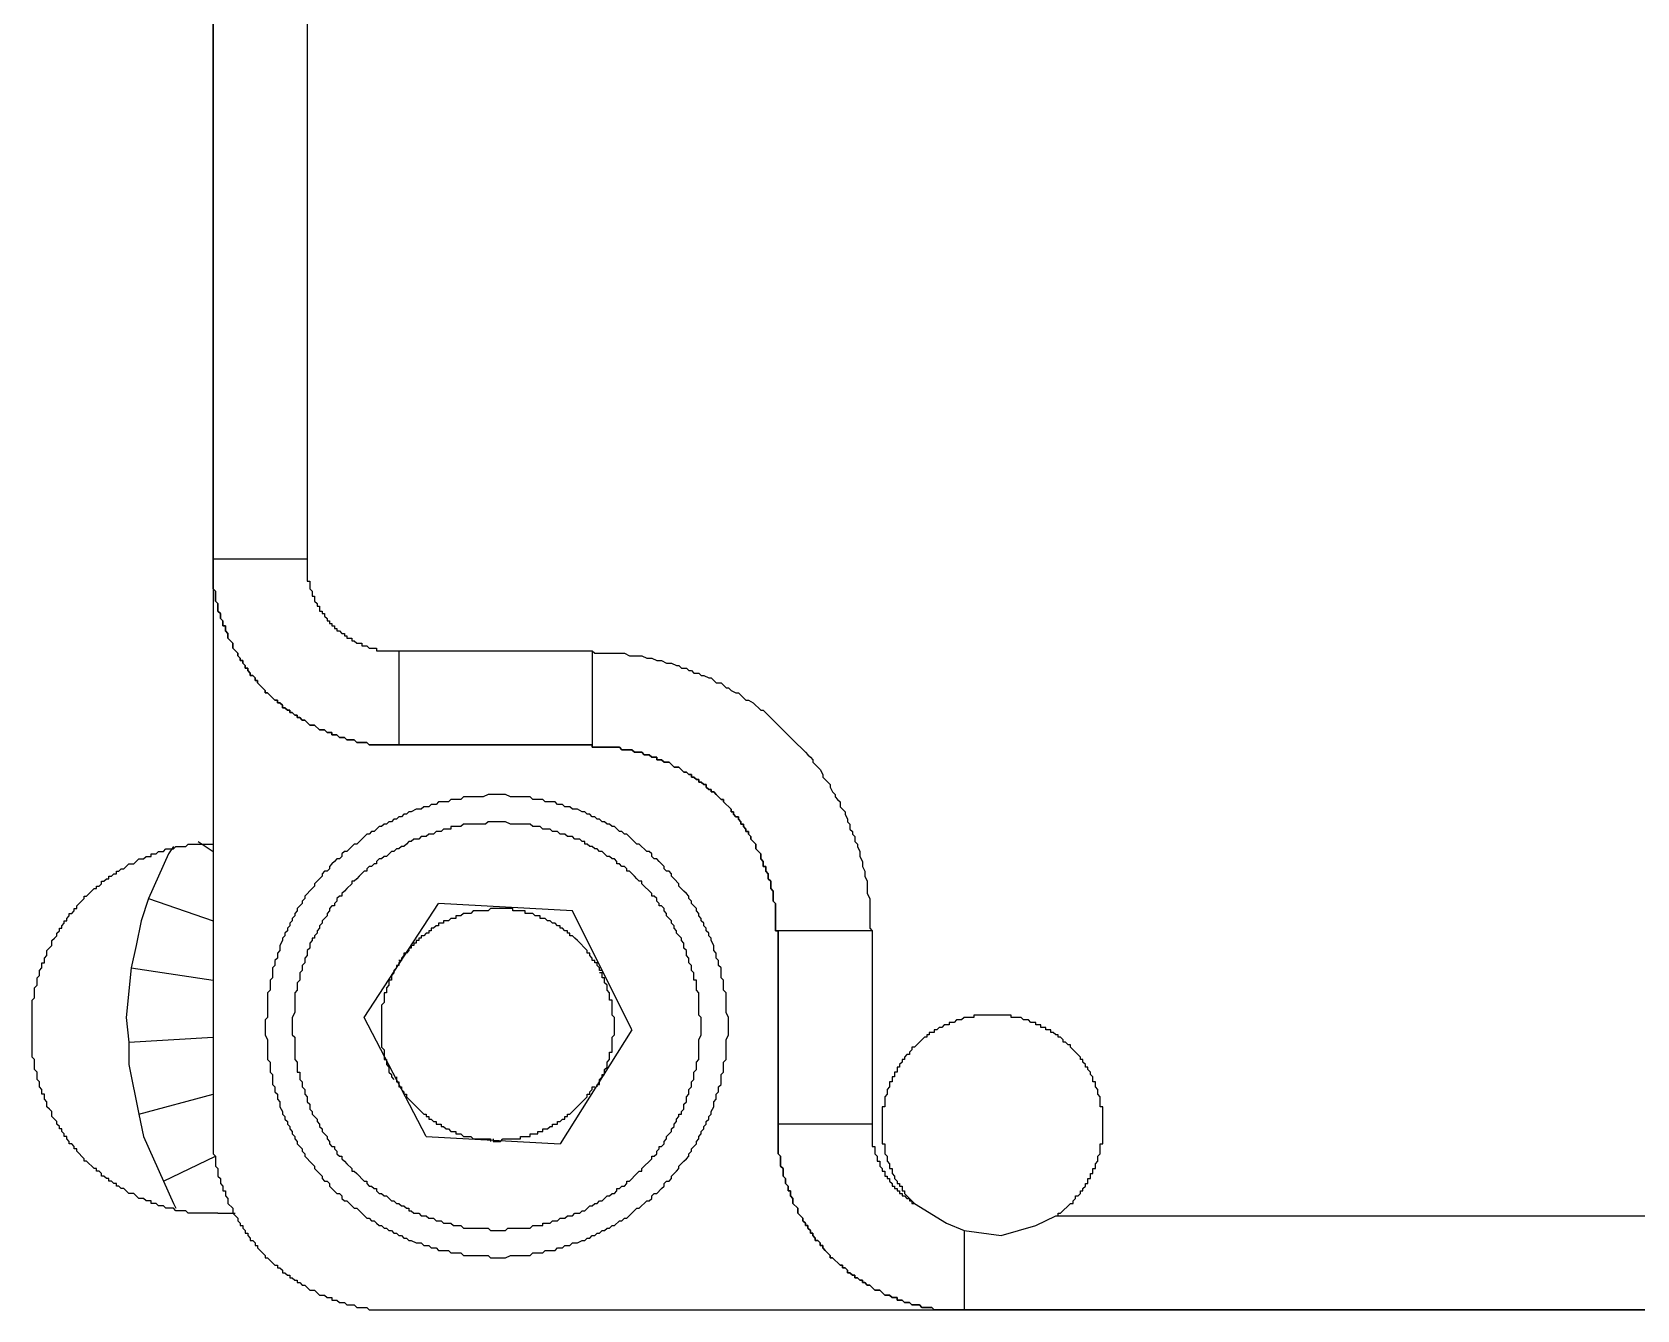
# Model space of a CAD drawing. Header units: inches. Extents: x 0 to 11, y 0.3 to 17.
# Drawn here: x 1.175 to 1.715, y 6.011 to 6.441 of the extents above; entities that cross this region are included whole.
import ezdxf

# ---------------------------------------------------------------- set-up
doc = ezdxf.new("R2010")
doc.units = ezdxf.units.IN
doc.header["$MEASUREMENT"] = 0
doc.layers.add('Layer 1', color=7, linetype='Continuous')

msp = doc.modelspace()

# ---------------------------------------------------------------- linework, layer by layer
at = {"layer": 'Layer 1', "color": 7, "lineweight": 25, "true_color": 0xffffff}
for points in [[(1.23583, 6.51917), (1.2675, 6.51917), (1.2675, 6.26333), (1.23583, 6.26333), (1.23583, 6.51917)], [(1.23583, 6.45833), (1.23583, 6.26333)], [(1.2675, 6.26333), (1.2675, 6.25583), (1.26833, 6.25583), (1.26833, 6.25334), (1.26917, 6.2525), (1.26917, 6.25083), (1.27, 6.25083), (1.27, 6.24917), (1.27083, 6.24833), (1.27083, 6.2475), (1.27167, 6.2475), (1.27167, 6.24584), (1.2725, 6.24584), (1.2725, 6.245), (1.27334, 6.245), (1.27334, 6.24417), (1.27417, 6.24333), (1.27417, 6.2425), (1.275, 6.2425), (1.275, 6.24167), (1.27583, 6.24167), (1.27583, 6.24083), (1.27667, 6.24083), (1.27667, 6.24), (1.2775, 6.24), (1.2775, 6.23916), (1.27833, 6.23916), (1.27917, 6.23834), (1.28, 6.23834), (1.28, 6.23749), (1.28084, 6.23749), (1.28084, 6.23667), (1.2825, 6.23667), (1.2825, 6.23584), (1.28333, 6.23584), (1.28417, 6.235), (1.28583, 6.235), (1.28583, 6.23417), (1.2875, 6.23417), (1.28833, 6.23333), (1.29083, 6.23333), (1.29083, 6.2325), (1.29833, 6.2325), (1.29833, 6.20083), (1.28833, 6.20083), (1.2875, 6.20166), (1.28417, 6.20166), (1.28333, 6.2025), (1.28084, 6.2025), (1.28, 6.20333), (1.27833, 6.20333), (1.2775, 6.20417), (1.27583, 6.20417), (1.27583, 6.205), (1.27417, 6.205), (1.27334, 6.20584), (1.27167, 6.20584), (1.27, 6.20751), (1.26833, 6.20751), (1.26667, 6.20916), (1.26584, 6.20916), (1.265, 6.21), (1.26417, 6.21), (1.26417, 6.21083), (1.26333, 6.21083), (1.2625, 6.21167), (1.26166, 6.21167), (1.26166, 6.2125), (1.26083, 6.2125), (1.26, 6.21334), (1.25917, 6.21334), (1.25917, 6.21417), (1.25833, 6.21501), (1.2575, 6.21501), (1.2575, 6.21583), (1.25667, 6.21583), (1.25416, 6.21833), (1.25334, 6.21833), (1.25334, 6.21917), (1.25083, 6.22167), (1.25083, 6.22249), (1.25, 6.22249), (1.25, 6.22333), (1.24917, 6.22416), (1.24833, 6.22416), (1.24833, 6.225), (1.2475, 6.22583), (1.2475, 6.22667), (1.24666, 6.22667), (1.24666, 6.2275), (1.24584, 6.22834), (1.24584, 6.22917), (1.245, 6.22917), (1.245, 6.22999), (1.24417, 6.23083), (1.24417, 6.23166), (1.2425, 6.23333), (1.2425, 6.235), (1.24083, 6.23667), (1.24083, 6.23834), (1.24, 6.23916), (1.24, 6.24083), (1.23917, 6.24083), (1.23917, 6.2425), (1.23834, 6.24333), (1.23834, 6.245), (1.2375, 6.24584), (1.2375, 6.24833), (1.23667, 6.24917), (1.23667, 6.2525), (1.23583, 6.25334), (1.23583, 6.26333)], [(1.23583, 6.26333), (1.23583, 6.25334), (1.23667, 6.2525), (1.23667, 6.24917), (1.2375, 6.24833), (1.2375, 6.24584), (1.23834, 6.245), (1.23834, 6.24333), (1.23917, 6.2425), (1.23917, 6.24083), (1.24, 6.24083), (1.24, 6.23916), (1.24083, 6.23834), (1.24083, 6.23667), (1.2425, 6.235), (1.2425, 6.23333), (1.24417, 6.23166), (1.24417, 6.23083), (1.245, 6.22999), (1.245, 6.22917), (1.24584, 6.22917), (1.24584, 6.22834), (1.24666, 6.2275), (1.24666, 6.22667), (1.2475, 6.22667), (1.2475, 6.22583), (1.24833, 6.225), (1.24833, 6.22416), (1.24917, 6.22416), (1.25, 6.22333), (1.25, 6.22249), (1.25083, 6.22249), (1.25083, 6.22167), (1.25334, 6.21917), (1.25334, 6.21833), (1.25416, 6.21833), (1.25667, 6.21583), (1.2575, 6.21583), (1.2575, 6.21501), (1.25833, 6.21501), (1.25917, 6.21417), (1.25917, 6.21334), (1.26, 6.21334), (1.26083, 6.2125), (1.26166, 6.2125), (1.26166, 6.21167), (1.2625, 6.21167), (1.26333, 6.21083), (1.26417, 6.21083), (1.26417, 6.21), (1.265, 6.21), (1.26584, 6.20916), (1.26667, 6.20916), (1.26833, 6.20751), (1.27, 6.20751), (1.27167, 6.20584), (1.27334, 6.20584), (1.27417, 6.205), (1.27583, 6.205), (1.27583, 6.20417), (1.2775, 6.20417), (1.27833, 6.20333), (1.28, 6.20333), (1.28084, 6.2025), (1.28333, 6.2025), (1.28417, 6.20166), (1.2875, 6.20166), (1.28833, 6.20083), (1.29833, 6.20083)], [(1.23583, 6.25583), (1.23583, 6.07334)], [(1.29833, 6.2325), (1.36334, 6.2325), (1.36334, 6.20083), (1.29833, 6.20083)], [(1.36334, 6.2325), (1.36417, 6.23166), (1.37417, 6.23166), (1.37583, 6.23083), (1.38, 6.23083), (1.38167, 6.22999), (1.38333, 6.22999), (1.385, 6.22917), (1.38666, 6.22917), (1.38833, 6.22834), (1.39, 6.22834), (1.39167, 6.2275), (1.3925, 6.2275), (1.39333, 6.22667), (1.395, 6.22667), (1.39583, 6.22583), (1.39667, 6.22583), (1.3975, 6.225), (1.39917, 6.225), (1.4, 6.22416), (1.40083, 6.22416), (1.4025, 6.22333), (1.40333, 6.22333), (1.405, 6.22167), (1.40666, 6.22167), (1.40833, 6.22), (1.40917, 6.22), (1.41, 6.21917), (1.41167, 6.21833), (1.4125, 6.21833), (1.415, 6.21583), (1.41583, 6.21583), (1.4175, 6.21501), (1.42, 6.2125), (1.42083, 6.2125), (1.42584, 6.20751), (1.42667, 6.20667), (1.43, 6.20333), (1.43083, 6.2025), (1.435, 6.19834), (1.43583, 6.1975), (1.43667, 6.19667), (1.4375, 6.19583), (1.4375, 6.195), (1.44, 6.1925), (1.44084, 6.19084), (1.44084, 6.19), (1.44333, 6.1875), (1.44333, 6.18667), (1.44417, 6.185), (1.445, 6.18416), (1.445, 6.18334), (1.44583, 6.1825), (1.44667, 6.18167), (1.44667, 6.18), (1.4475, 6.17917), (1.44833, 6.17833), (1.44833, 6.1775), (1.44916, 6.17584), (1.44916, 6.17499), (1.45, 6.17417), (1.45, 6.1725), (1.45083, 6.17167), (1.45083, 6.17083), (1.45167, 6.17), (1.45167, 6.16833), (1.4525, 6.16749), (1.4525, 6.16667), (1.45334, 6.165), (1.45334, 6.16333), (1.45417, 6.16166), (1.45417, 6.15999), (1.455, 6.15834), (1.455, 6.15667), (1.45583, 6.155), (1.45583, 6.15084), (1.45667, 6.14917), (1.45667, 6.13916), (1.4575, 6.13833), (1.425, 6.13833), (1.425, 6.1475), (1.42417, 6.14833), (1.42417, 6.15167), (1.42333, 6.15251), (1.42333, 6.155), (1.4225, 6.15583), (1.4225, 6.1575), (1.42166, 6.15834), (1.42166, 6.15999), (1.42083, 6.15999), (1.42083, 6.16166), (1.42, 6.1625), (1.42, 6.16417), (1.41833, 6.16584), (1.41833, 6.16749), (1.41667, 6.16916), (1.41667, 6.17), (1.41583, 6.17083), (1.41583, 6.17167), (1.415, 6.17167), (1.415, 6.1725), (1.41416, 6.17334), (1.41416, 6.17417), (1.41333, 6.17417), (1.41333, 6.17499), (1.4125, 6.17584), (1.4125, 6.17666), (1.41167, 6.17666), (1.41083, 6.1775), (1.41083, 6.17833), (1.41, 6.17833), (1.41, 6.17917), (1.4075, 6.18167), (1.4075, 6.1825), (1.40666, 6.1825), (1.40584, 6.18334), (1.405, 6.18416), (1.40417, 6.185), (1.40333, 6.185), (1.40333, 6.18583), (1.4025, 6.18583), (1.40167, 6.18667), (1.40167, 6.1875), (1.40083, 6.1875), (1.4, 6.18833), (1.39917, 6.18833), (1.39917, 6.18917), (1.39834, 6.18917), (1.3975, 6.19), (1.39667, 6.19), (1.39667, 6.19084), (1.39583, 6.19084), (1.395, 6.19166), (1.39417, 6.19166), (1.3925, 6.19333), (1.39084, 6.19333), (1.38917, 6.195), (1.3875, 6.195), (1.38666, 6.19583), (1.385, 6.19583), (1.385, 6.19667), (1.38333, 6.19667), (1.3825, 6.1975), (1.38083, 6.1975), (1.38, 6.19834), (1.3775, 6.19834), (1.37667, 6.19916), (1.37333, 6.19916), (1.3725, 6.20001), (1.36334, 6.20001), (1.36334, 6.20083)], [(1.29833, 6.20083), (1.36334, 6.20083)], [(1.36334, 6.20083), (1.36334, 6.20001), (1.3725, 6.20001), (1.37333, 6.19916), (1.37667, 6.19916), (1.3775, 6.19834), (1.38, 6.19834), (1.38083, 6.1975), (1.3825, 6.1975), (1.38333, 6.19667), (1.385, 6.19667), (1.385, 6.19583), (1.38666, 6.19583), (1.3875, 6.195), (1.38917, 6.195), (1.39084, 6.19333), (1.3925, 6.19333), (1.39417, 6.19166), (1.395, 6.19166), (1.39583, 6.19084), (1.39667, 6.19084), (1.39667, 6.19), (1.3975, 6.19), (1.39834, 6.18917), (1.39917, 6.18917), (1.39917, 6.18833), (1.4, 6.18833), (1.40083, 6.1875), (1.40167, 6.1875), (1.40167, 6.18667), (1.4025, 6.18583), (1.40333, 6.18583), (1.40333, 6.185), (1.40417, 6.185), (1.405, 6.18416), (1.40584, 6.18334), (1.40666, 6.1825), (1.4075, 6.1825), (1.4075, 6.18167), (1.41, 6.17917), (1.41, 6.17833), (1.41083, 6.17833), (1.41083, 6.1775), (1.41167, 6.17666), (1.4125, 6.17666), (1.4125, 6.17584), (1.41333, 6.17499), (1.41333, 6.17417), (1.41416, 6.17417), (1.41416, 6.17334), (1.415, 6.1725), (1.415, 6.17167), (1.41583, 6.17167), (1.41583, 6.17083), (1.41667, 6.17), (1.41667, 6.16916), (1.41833, 6.16749), (1.41833, 6.16584), (1.42, 6.16417), (1.42, 6.1625), (1.42083, 6.16166), (1.42083, 6.15999), (1.42166, 6.15999), (1.42166, 6.15834), (1.4225, 6.1575), (1.4225, 6.15583), (1.42333, 6.155), (1.42333, 6.15251), (1.42417, 6.15167), (1.42417, 6.14833), (1.425, 6.1475), (1.425, 6.13833), (1.42584, 6.13833)], [(1.32834, 6.02916), (1.32917, 6.02833), (1.33417, 6.02833), (1.33584, 6.02916), (1.3425, 6.02916), (1.34334, 6.03), (1.34667, 6.03), (1.3475, 6.03083), (1.35083, 6.03083), (1.35166, 6.03167), (1.35333, 6.03167), (1.35417, 6.0325), (1.35583, 6.0325), (1.35667, 6.03334), (1.35833, 6.03334), (1.36, 6.03417), (1.36083, 6.03417), (1.36167, 6.03499), (1.3625, 6.03499), (1.36334, 6.03583), (1.36417, 6.03583), (1.365, 6.03666), (1.36583, 6.03666), (1.36667, 6.0375), (1.3675, 6.0375), (1.36833, 6.03833), (1.36917, 6.03833), (1.37, 6.03917), (1.37084, 6.03917), (1.3725, 6.04084), (1.37333, 6.04084), (1.37417, 6.04167), (1.375, 6.04167), (1.37834, 6.045), (1.37916, 6.045), (1.38167, 6.0475), (1.3825, 6.0475), (1.38333, 6.04834), (1.38333, 6.04917), (1.38417, 6.04999), (1.385, 6.04999), (1.38666, 6.05166), (1.3875, 6.0525), (1.3875, 6.05333), (1.38833, 6.05417), (1.38917, 6.05417), (1.39, 6.055), (1.39, 6.05583), (1.39084, 6.05667), (1.39167, 6.0575), (1.3925, 6.05834), (1.3925, 6.05916), (1.39417, 6.06083), (1.395, 6.06167), (1.39583, 6.0625), (1.39583, 6.06333), (1.39667, 6.06417), (1.39667, 6.065), (1.39834, 6.06666), (1.39834, 6.0675), (1.39917, 6.06833), (1.39917, 6.06917), (1.4, 6.07), (1.4, 6.07083), (1.40083, 6.07167), (1.40083, 6.0725), (1.40167, 6.07334), (1.40167, 6.07416), (1.4025, 6.07501), (1.4025, 6.07583), (1.40333, 6.07666), (1.40333, 6.0775), (1.40417, 6.07917), (1.40417, 6.08084), (1.405, 6.08167), (1.405, 6.08333), (1.40584, 6.08416), (1.40584, 6.08583), (1.40666, 6.08667), (1.40666, 6.09001), (1.4075, 6.09083), (1.4075, 6.09417), (1.40833, 6.095), (1.40833, 6.10167), (1.40917, 6.10334), (1.40917, 6.10917), (1.40833, 6.11084), (1.40833, 6.1175), (1.4075, 6.11833), (1.4075, 6.12166), (1.40666, 6.1225), (1.40666, 6.12583), (1.40584, 6.12667), (1.40584, 6.12834), (1.405, 6.12916), (1.405, 6.13083), (1.40417, 6.13167), (1.40417, 6.13333), (1.40333, 6.135), (1.40333, 6.13584), (1.4025, 6.13666), (1.4025, 6.13751), (1.40167, 6.13833), (1.40167, 6.13916), (1.40083, 6.14), (1.40083, 6.14083), (1.4, 6.14167), (1.4, 6.1425), (1.39917, 6.14334), (1.39917, 6.14417), (1.39834, 6.14501), (1.39834, 6.14583), (1.39667, 6.1475), (1.39667, 6.14833), (1.39583, 6.14917), (1.39583, 6.15), (1.395, 6.15084), (1.39417, 6.15167), (1.3925, 6.15333), (1.3925, 6.15416), (1.39084, 6.15583), (1.39, 6.15667), (1.39, 6.1575), (1.38917, 6.15834), (1.38833, 6.15834), (1.3875, 6.15917), (1.3875, 6.15999), (1.38666, 6.16083), (1.38583, 6.16166), (1.385, 6.1625), (1.38417, 6.1625), (1.38333, 6.16333), (1.38333, 6.16417), (1.3825, 6.165), (1.38167, 6.165), (1.37916, 6.16749), (1.37834, 6.16749), (1.375, 6.17083), (1.37417, 6.17083), (1.37333, 6.17167), (1.3725, 6.17167), (1.37084, 6.17334), (1.37, 6.17334), (1.36917, 6.17417), (1.36833, 6.17417), (1.3675, 6.17499), (1.36667, 6.17499), (1.36583, 6.17584), (1.365, 6.17584), (1.36417, 6.17666), (1.36334, 6.17666), (1.3625, 6.1775), (1.36167, 6.1775), (1.36083, 6.17833), (1.36, 6.17833), (1.35833, 6.17917), (1.35667, 6.17917), (1.35583, 6.18), (1.35417, 6.18), (1.35333, 6.18083), (1.35166, 6.18083), (1.35083, 6.18167), (1.3475, 6.18167), (1.34667, 6.1825), (1.34334, 6.1825), (1.3425, 6.18334), (1.33584, 6.18334), (1.33417, 6.18416), (1.32834, 6.18416), (1.32667, 6.18334), (1.32, 6.18334), (1.31917, 6.1825), (1.31584, 6.1825), (1.315, 6.18167), (1.31167, 6.18167), (1.31083, 6.18083), (1.30916, 6.18083), (1.30834, 6.18), (1.30667, 6.18), (1.30583, 6.17917), (1.30417, 6.17917), (1.3025, 6.17833), (1.30167, 6.17833), (1.30084, 6.1775), (1.3, 6.1775), (1.29917, 6.17666), (1.29833, 6.17666), (1.2975, 6.17584), (1.29666, 6.17584), (1.29583, 6.17499), (1.295, 6.17499), (1.29417, 6.17417), (1.29333, 6.17417), (1.2925, 6.17334), (1.29167, 6.17334), (1.29083, 6.1725), (1.29, 6.17167), (1.28916, 6.17167), (1.28833, 6.17083), (1.2875, 6.17083), (1.28417, 6.16749), (1.28333, 6.16749), (1.28084, 6.165), (1.28, 6.165), (1.27917, 6.16417), (1.27917, 6.16333), (1.27833, 6.1625), (1.2775, 6.1625), (1.27667, 6.16166), (1.27583, 6.16083), (1.275, 6.15999), (1.275, 6.15917), (1.27417, 6.15834), (1.27334, 6.15834), (1.2725, 6.1575), (1.2725, 6.15667), (1.27167, 6.15583), (1.27, 6.15416), (1.27, 6.15333), (1.26917, 6.15251), (1.26667, 6.15), (1.26667, 6.14917), (1.26584, 6.14833), (1.26584, 6.1475), (1.26417, 6.14583), (1.26417, 6.14501), (1.26333, 6.14417), (1.26333, 6.14334), (1.2625, 6.1425), (1.2625, 6.14167), (1.26166, 6.14083), (1.26166, 6.14), (1.26083, 6.13916), (1.26083, 6.13833), (1.26, 6.13751), (1.26, 6.13666), (1.25917, 6.13584), (1.25917, 6.135), (1.25833, 6.13333), (1.25833, 6.13167), (1.2575, 6.13083), (1.2575, 6.12916), (1.25667, 6.12834), (1.25667, 6.12667), (1.25583, 6.12583), (1.25583, 6.1225), (1.255, 6.12166), (1.255, 6.11833), (1.25416, 6.1175), (1.25416, 6.10917), (1.25334, 6.10833), (1.25334, 6.10334), (1.25416, 6.10167), (1.25416, 6.095), (1.255, 6.09417), (1.255, 6.09083), (1.25583, 6.09001), (1.25583, 6.08667), (1.25667, 6.08583), (1.25667, 6.08416), (1.2575, 6.08333), (1.2575, 6.08167), (1.25833, 6.08084), (1.25833, 6.07917), (1.25917, 6.0775), (1.25917, 6.07666), (1.26, 6.07583), (1.26, 6.07501), (1.26083, 6.07416), (1.26083, 6.07334), (1.26166, 6.0725), (1.26166, 6.07167), (1.2625, 6.07083), (1.2625, 6.07), (1.26333, 6.06917), (1.26333, 6.06833), (1.26417, 6.0675), (1.26417, 6.06666), (1.26584, 6.065), (1.26584, 6.06417), (1.26667, 6.06333), (1.26667, 6.0625), (1.26917, 6.06), (1.27, 6.05916), (1.27, 6.05834), (1.27083, 6.0575), (1.27167, 6.05667), (1.2725, 6.05583), (1.2725, 6.055), (1.27334, 6.05417), (1.27417, 6.05417), (1.275, 6.05333), (1.275, 6.0525), (1.27583, 6.05166), (1.2775, 6.04999), (1.27833, 6.04999), (1.27917, 6.04917), (1.27917, 6.04834), (1.28, 6.0475), (1.28084, 6.0475), (1.28333, 6.045), (1.28417, 6.045), (1.2875, 6.04167), (1.28833, 6.04167), (1.28916, 6.04084), (1.29, 6.04084), (1.29083, 6.04), (1.29167, 6.03917), (1.2925, 6.03917), (1.29333, 6.03833), (1.29417, 6.03833), (1.295, 6.0375), (1.29583, 6.0375), (1.29666, 6.03666), (1.2975, 6.03666), (1.29833, 6.03583), (1.29917, 6.03583), (1.3, 6.03499), (1.30084, 6.03499), (1.30167, 6.03417), (1.3025, 6.03417), (1.30417, 6.03334), (1.30583, 6.03334), (1.30667, 6.0325), (1.30834, 6.0325), (1.30916, 6.03167), (1.31083, 6.03167), (1.31167, 6.03083), (1.315, 6.03083), (1.31584, 6.03), (1.31917, 6.03), (1.32, 6.02916), (1.32834, 6.02916)], [(1.32834, 6.03833), (1.32917, 6.0375), (1.33417, 6.0375), (1.335, 6.03833), (1.3425, 6.03833), (1.34334, 6.03917), (1.34667, 6.03917), (1.34667, 6.04), (1.34917, 6.04), (1.35, 6.04084), (1.35166, 6.04084), (1.3525, 6.04167), (1.35417, 6.04167), (1.355, 6.04249), (1.35667, 6.04249), (1.3575, 6.04333), (1.35916, 6.04333), (1.36, 6.04416), (1.36083, 6.04416), (1.3625, 6.04583), (1.36334, 6.04583), (1.36417, 6.04667), (1.365, 6.04667), (1.36583, 6.0475), (1.36667, 6.0475), (1.36833, 6.04917), (1.36917, 6.04917), (1.37, 6.04999), (1.37084, 6.04999), (1.37166, 6.05084), (1.37166, 6.05166), (1.3725, 6.05166), (1.37333, 6.0525), (1.37417, 6.0525), (1.375, 6.05333), (1.375, 6.05417), (1.37583, 6.05417), (1.37834, 6.05667), (1.37916, 6.0575), (1.38, 6.0575), (1.38, 6.05834), (1.38333, 6.06167), (1.38333, 6.0625), (1.38417, 6.0625), (1.385, 6.06333), (1.385, 6.06417), (1.38583, 6.065), (1.38583, 6.06584), (1.38666, 6.06584), (1.3875, 6.06666), (1.3875, 6.0675), (1.38833, 6.06833), (1.38833, 6.06917), (1.39, 6.07083), (1.39, 6.07167), (1.39084, 6.0725), (1.39084, 6.07334), (1.39167, 6.07416), (1.39167, 6.07501), (1.3925, 6.07583), (1.3925, 6.07666), (1.39333, 6.07666), (1.39333, 6.0775), (1.39417, 6.07833), (1.39417, 6.08), (1.395, 6.08084), (1.395, 6.08251), (1.39583, 6.08333), (1.39583, 6.085), (1.39667, 6.08583), (1.39667, 6.0875), (1.3975, 6.08834), (1.3975, 6.09083), (1.39834, 6.09166), (1.39834, 6.09417), (1.39917, 6.095), (1.39917, 6.10167), (1.4, 6.10334), (1.4, 6.10917), (1.39917, 6.11), (1.39917, 6.1175), (1.39834, 6.11833), (1.39834, 6.12166), (1.3975, 6.12166), (1.3975, 6.12417), (1.39667, 6.125), (1.39667, 6.12667), (1.39583, 6.1275), (1.39583, 6.12916), (1.395, 6.13), (1.395, 6.13167), (1.39417, 6.1325), (1.39417, 6.13417), (1.39333, 6.135), (1.39333, 6.13584), (1.39167, 6.13751), (1.39167, 6.13833), (1.39084, 6.13916), (1.39084, 6.14), (1.39, 6.14083), (1.39, 6.14167), (1.38833, 6.14334), (1.38833, 6.14417), (1.3875, 6.14501), (1.3875, 6.14583), (1.38666, 6.14666), (1.38583, 6.14666), (1.38583, 6.1475), (1.385, 6.14833), (1.385, 6.14917), (1.38417, 6.15), (1.38333, 6.15), (1.38333, 6.15084), (1.38, 6.15416), (1.38, 6.155), (1.37916, 6.155), (1.37834, 6.15583), (1.3775, 6.15667), (1.37583, 6.15834), (1.375, 6.15834), (1.375, 6.15917), (1.37417, 6.15999), (1.37333, 6.15999), (1.3725, 6.16083), (1.37166, 6.16083), (1.37166, 6.16166), (1.37084, 6.1625), (1.37, 6.1625), (1.36917, 6.16333), (1.36833, 6.16333), (1.36667, 6.165), (1.36583, 6.165), (1.365, 6.16584), (1.36417, 6.16584), (1.36334, 6.16667), (1.3625, 6.16667), (1.36167, 6.16749), (1.36083, 6.16749), (1.36083, 6.16833), (1.36, 6.16833), (1.35916, 6.16916), (1.3575, 6.16916), (1.35667, 6.17), (1.355, 6.17), (1.35417, 6.17083), (1.3525, 6.17083), (1.35166, 6.17167), (1.35, 6.17167), (1.34917, 6.1725), (1.34667, 6.1725), (1.34583, 6.17334), (1.34334, 6.17334), (1.3425, 6.17417), (1.33584, 6.17417), (1.33417, 6.17499), (1.32834, 6.17499), (1.3275, 6.17417), (1.32, 6.17417), (1.31917, 6.17334), (1.31584, 6.17334), (1.31584, 6.1725), (1.31333, 6.1725), (1.3125, 6.17167), (1.31083, 6.17167), (1.31, 6.17083), (1.30834, 6.17083), (1.3075, 6.17), (1.30583, 6.17), (1.305, 6.16916), (1.30333, 6.16916), (1.3025, 6.16833), (1.30167, 6.16833), (1.30084, 6.16749), (1.3, 6.16667), (1.29917, 6.16667), (1.29833, 6.16584), (1.2975, 6.16584), (1.29666, 6.165), (1.29583, 6.165), (1.29417, 6.16333), (1.29333, 6.16333), (1.2925, 6.1625), (1.29167, 6.1625), (1.29083, 6.16166), (1.29083, 6.16083), (1.29, 6.16083), (1.28916, 6.15999), (1.28833, 6.15999), (1.2875, 6.15917), (1.2875, 6.15834), (1.28667, 6.15834), (1.285, 6.15667), (1.28417, 6.15583), (1.28333, 6.155), (1.2825, 6.155), (1.2825, 6.15416), (1.28084, 6.15251), (1.28, 6.15167), (1.27917, 6.15084), (1.27917, 6.15), (1.27833, 6.15), (1.2775, 6.14917), (1.2775, 6.14833), (1.27667, 6.1475), (1.27667, 6.14666), (1.27583, 6.14666), (1.275, 6.14583), (1.275, 6.14501), (1.27417, 6.14417), (1.27417, 6.14334), (1.2725, 6.14167), (1.2725, 6.14083), (1.27167, 6.14), (1.27167, 6.13916), (1.27083, 6.13833), (1.27083, 6.13751), (1.27, 6.13666), (1.27, 6.13584), (1.26917, 6.13584), (1.26917, 6.135), (1.26833, 6.13417), (1.26833, 6.1325), (1.2675, 6.13167), (1.2675, 6.13), (1.26667, 6.12916), (1.26667, 6.1275), (1.26584, 6.12667), (1.26584, 6.125), (1.265, 6.12417), (1.265, 6.12166), (1.26417, 6.12084), (1.26417, 6.11833), (1.26333, 6.1175), (1.26333, 6.11084), (1.2625, 6.10917), (1.2625, 6.10334), (1.26333, 6.1025), (1.26333, 6.095), (1.26417, 6.09417), (1.26417, 6.09083), (1.265, 6.09083), (1.265, 6.08834), (1.26584, 6.0875), (1.26584, 6.08583), (1.26667, 6.085), (1.26667, 6.08333), (1.2675, 6.08251), (1.2675, 6.08084), (1.26833, 6.08), (1.26833, 6.07833), (1.26917, 6.0775), (1.26917, 6.07666), (1.27, 6.07583), (1.27083, 6.07501), (1.27083, 6.07416), (1.27167, 6.07334), (1.27167, 6.0725), (1.2725, 6.07167), (1.2725, 6.07083), (1.27417, 6.06917), (1.27417, 6.06833), (1.275, 6.0675), (1.275, 6.06666), (1.27583, 6.06584), (1.27667, 6.06584), (1.27667, 6.065), (1.2775, 6.06417), (1.2775, 6.06333), (1.27833, 6.0625), (1.27917, 6.0625), (1.27917, 6.06167), (1.28, 6.06083), (1.28084, 6.06), (1.2825, 6.05834), (1.2825, 6.0575), (1.28333, 6.0575), (1.28417, 6.05667), (1.28667, 6.05417), (1.2875, 6.05417), (1.2875, 6.05333), (1.28833, 6.0525), (1.28916, 6.0525), (1.29, 6.05166), (1.29083, 6.05166), (1.29083, 6.05084), (1.29167, 6.04999), (1.2925, 6.04999), (1.29333, 6.04917), (1.29417, 6.04917), (1.29583, 6.0475), (1.29666, 6.0475), (1.2975, 6.04667), (1.29833, 6.04667), (1.29917, 6.04583), (1.3, 6.04583), (1.30084, 6.045), (1.30167, 6.045), (1.30167, 6.04416), (1.3025, 6.04416), (1.30333, 6.04333), (1.305, 6.04333), (1.30583, 6.04249), (1.3075, 6.04249), (1.30834, 6.04167), (1.31, 6.04167), (1.31083, 6.04084), (1.3125, 6.04084), (1.31333, 6.04), (1.31584, 6.04), (1.31666, 6.03917), (1.31917, 6.03917), (1.32, 6.03833), (1.32834, 6.03833)], [(1.2375, 6.04333), (1.2275, 6.04333), (1.22666, 6.04416), (1.22333, 6.04416), (1.2225, 6.045), (1.22, 6.045), (1.21916, 6.04583), (1.2175, 6.04583), (1.21667, 6.04667), (1.215, 6.04667), (1.215, 6.0475), (1.21333, 6.0475), (1.2125, 6.04834), (1.21084, 6.04834), (1.20917, 6.04999), (1.2075, 6.04999), (1.20667, 6.05084), (1.20583, 6.05166), (1.205, 6.05166), (1.20417, 6.0525), (1.20334, 6.0525), (1.20334, 6.05333), (1.2025, 6.05333), (1.20167, 6.05417), (1.20083, 6.05417), (1.20083, 6.055), (1.2, 6.055), (1.19916, 6.05583), (1.19833, 6.05583), (1.19833, 6.05667), (1.1975, 6.0575), (1.19667, 6.0575), (1.19667, 6.05834), (1.19583, 6.05834), (1.19333, 6.06083), (1.1925, 6.06083), (1.1925, 6.06167), (1.19, 6.06417), (1.19, 6.065), (1.18917, 6.065), (1.18917, 6.06584), (1.18833, 6.06666), (1.1875, 6.06666), (1.1875, 6.0675), (1.18667, 6.06833), (1.18667, 6.06917), (1.18583, 6.06917), (1.18583, 6.07), (1.185, 6.07083), (1.185, 6.07167), (1.18416, 6.07167), (1.18416, 6.0725), (1.18334, 6.07334), (1.18334, 6.07416), (1.18167, 6.07583), (1.18167, 6.0775), (1.18083, 6.07833), (1.18, 6.07917), (1.18, 6.08084), (1.17917, 6.08167), (1.17917, 6.08333), (1.17833, 6.08333), (1.17833, 6.085), (1.1775, 6.08583), (1.1775, 6.0875), (1.17667, 6.08834), (1.17667, 6.09083), (1.17584, 6.09166), (1.17584, 6.095), (1.175, 6.09584), (1.175, 6.115), (1.17584, 6.11583), (1.17584, 6.11917), (1.17667, 6.12), (1.17667, 6.1225), (1.1775, 6.12333), (1.1775, 6.125), (1.17833, 6.12583), (1.17833, 6.1275), (1.17917, 6.1275), (1.17917, 6.12916), (1.18, 6.13), (1.18, 6.13167), (1.18167, 6.13333), (1.18167, 6.135), (1.1825, 6.13584), (1.18334, 6.13666), (1.18334, 6.13751), (1.18416, 6.13833), (1.18416, 6.13916), (1.185, 6.13916), (1.185, 6.14), (1.18583, 6.14083), (1.18583, 6.14167), (1.18667, 6.14167), (1.18667, 6.1425), (1.1875, 6.14334), (1.1875, 6.14417), (1.18833, 6.14417), (1.18917, 6.14501), (1.18917, 6.14583), (1.19, 6.14583), (1.19, 6.14666), (1.1925, 6.14917), (1.1925, 6.15), (1.19333, 6.15), (1.19583, 6.15251), (1.19667, 6.15251), (1.19667, 6.15333), (1.1975, 6.15333), (1.19833, 6.15416), (1.19833, 6.155), (1.19916, 6.155), (1.2, 6.15583), (1.20083, 6.15583), (1.20083, 6.15667), (1.20167, 6.15667), (1.2025, 6.1575), (1.20334, 6.1575), (1.20334, 6.15834), (1.20417, 6.15834), (1.205, 6.15917), (1.20583, 6.15917), (1.20667, 6.15999), (1.2075, 6.16083), (1.20917, 6.16083), (1.21, 6.16166), (1.21084, 6.1625), (1.2125, 6.1625), (1.21333, 6.16333), (1.215, 6.16333), (1.215, 6.16417), (1.21667, 6.16417), (1.2175, 6.165), (1.21916, 6.165), (1.22, 6.16584), (1.2225, 6.16584), (1.22333, 6.16667), (1.22666, 6.16667), (1.2275, 6.16749), (1.23583, 6.16749)], [(1.23083, 6.16833), (1.23583, 6.165)], [(1.2225, 6.16667), (1.22083, 6.16417), (1.21417, 6.14917)], [(1.21417, 6.14917), (1.21167, 6.14167), (1.21, 6.13333), (1.20833, 6.12583), (1.20667, 6.10917), (1.2075, 6.10083), (1.23583, 6.1025)], [(1.21417, 6.14917), (1.23583, 6.14167)], [(1.28667, 6.10917), (1.31167, 6.1475)], [(1.35667, 6.14501), (1.31167, 6.1475)], [(1.33417, 6.14583), (1.32917, 6.14583), (1.32834, 6.14501), (1.32333, 6.14501), (1.3225, 6.14417), (1.32, 6.14417), (1.31917, 6.14334), (1.3175, 6.14334), (1.3175, 6.1425), (1.31584, 6.1425), (1.315, 6.14167), (1.31333, 6.14167), (1.31333, 6.14083), (1.31167, 6.14083), (1.31167, 6.14), (1.31083, 6.14), (1.31, 6.13916), (1.30916, 6.13916), (1.30916, 6.13833), (1.30834, 6.13833), (1.30834, 6.13751), (1.3075, 6.13751), (1.30667, 6.13666), (1.30583, 6.13666), (1.30583, 6.13584), (1.305, 6.13584), (1.305, 6.135), (1.30417, 6.135), (1.30417, 6.13417), (1.30333, 6.13417), (1.30333, 6.13333), (1.3025, 6.13333), (1.3025, 6.1325), (1.30167, 6.1325), (1.30167, 6.13167), (1.30084, 6.13083), (1.3, 6.13083), (1.3, 6.13), (1.29917, 6.12916), (1.29917, 6.12834), (1.29833, 6.12834)], [(1.36667, 6.125), (1.36583, 6.125), (1.36583, 6.12583), (1.365, 6.12667), (1.365, 6.1275), (1.36417, 6.1275), (1.36417, 6.12834), (1.36334, 6.12834), (1.36334, 6.12916), (1.3625, 6.13), (1.3625, 6.13083), (1.36167, 6.13083), (1.36167, 6.13167), (1.35833, 6.135), (1.3575, 6.13584), (1.35667, 6.13666), (1.35583, 6.13666), (1.35583, 6.13751), (1.355, 6.13751), (1.355, 6.13833), (1.35417, 6.13833), (1.35333, 6.13916), (1.3525, 6.13916), (1.3525, 6.14), (1.35166, 6.14), (1.35083, 6.14083), (1.35, 6.14083), (1.34917, 6.14167), (1.34833, 6.14167), (1.3475, 6.1425), (1.34583, 6.1425), (1.34583, 6.14334), (1.34416, 6.14334), (1.34334, 6.14417), (1.34083, 6.14417), (1.34083, 6.14501), (1.33667, 6.14501), (1.33667, 6.14583), (1.33417, 6.14583)], [(1.37667, 6.10499), (1.35667, 6.14501)], [(1.42584, 6.07334), (1.42584, 6.13833)], [(1.42584, 6.13833), (1.42584, 6.07334)], [(1.4575, 6.13833), (1.4575, 6.07334)], [(1.20833, 6.12583), (1.23583, 6.12166)], [(1.29917, 6.12834), (1.29833, 6.1275), (1.29833, 6.12667), (1.2975, 6.12667), (1.2975, 6.12583), (1.29666, 6.125), (1.29666, 6.12417), (1.29583, 6.12333), (1.29583, 6.12166), (1.295, 6.12166), (1.295, 6.12), (1.29417, 6.11917), (1.29417, 6.1175), (1.29333, 6.1175), (1.29333, 6.11416), (1.2925, 6.11334), (1.2925, 6.09916), (1.29333, 6.09833), (1.29333, 6.095), (1.29417, 6.095), (1.29417, 6.09333), (1.295, 6.0925), (1.295, 6.09083), (1.29583, 6.09001), (1.29583, 6.08917), (1.29666, 6.08834)], [(1.365, 6.08583), (1.365, 6.08667), (1.36583, 6.08667), (1.36583, 6.08834), (1.36667, 6.08917), (1.36667, 6.09001), (1.3675, 6.09001), (1.3675, 6.09166), (1.36833, 6.0925), (1.36833, 6.09417), (1.36917, 6.095), (1.36917, 6.09749), (1.37, 6.09749), (1.37, 6.1025), (1.37084, 6.10334), (1.37084, 6.10917), (1.37, 6.11), (1.37, 6.115), (1.36917, 6.115), (1.36917, 6.1175), (1.36833, 6.11833), (1.36833, 6.12), (1.3675, 6.12084), (1.3675, 6.1225), (1.36667, 6.1225), (1.36667, 6.12417), (1.36583, 6.12417)], [(1.3075, 6.06917), (1.28667, 6.10917)], [(1.51917, 6.04249), (1.52, 6.04249), (1.52, 6.04333), (1.52083, 6.04333), (1.52417, 6.04667), (1.525, 6.04667), (1.525, 6.0475), (1.52583, 6.04834), (1.52583, 6.04917), (1.52667, 6.04917), (1.5275, 6.04999), (1.5275, 6.05084), (1.52833, 6.05084), (1.52833, 6.05166), (1.52917, 6.0525), (1.52917, 6.05333), (1.53, 6.05333), (1.53, 6.055), (1.53084, 6.055), (1.53084, 6.05667), (1.53166, 6.05667), (1.53166, 6.05834), (1.5325, 6.05834), (1.5325, 6.06), (1.53333, 6.06083), (1.53333, 6.0625), (1.53417, 6.06333), (1.53417, 6.06666), (1.535, 6.06666), (1.535, 6.07917), (1.53417, 6.07917), (1.53417, 6.08251), (1.53333, 6.08333), (1.53333, 6.085), (1.5325, 6.08583), (1.5325, 6.0875), (1.53166, 6.0875), (1.53166, 6.08917), (1.53084, 6.09001), (1.53084, 6.09083), (1.53, 6.09166), (1.53, 6.0925), (1.52917, 6.0925), (1.52917, 6.09333), (1.52833, 6.09417), (1.52833, 6.095), (1.5275, 6.095), (1.5275, 6.09584), (1.525, 6.09833), (1.52417, 6.09916), (1.52417, 6.1), (1.52334, 6.1), (1.5225, 6.10083), (1.52167, 6.10083), (1.52167, 6.10167), (1.52083, 6.1025), (1.52, 6.1025), (1.52, 6.10334), (1.51917, 6.10334), (1.51833, 6.10417), (1.5175, 6.10417), (1.5175, 6.10499), (1.51584, 6.10499), (1.51584, 6.10583), (1.51417, 6.10583), (1.51417, 6.10666), (1.5125, 6.10666), (1.5125, 6.1075), (1.51083, 6.1075), (1.51, 6.10833), (1.50833, 6.10833), (1.5075, 6.10917), (1.50416, 6.10917), (1.50416, 6.11), (1.49167, 6.11), (1.49167, 6.10917), (1.48834, 6.10917), (1.4875, 6.10833), (1.48583, 6.10833), (1.485, 6.1075), (1.48333, 6.1075), (1.48333, 6.10666), (1.48167, 6.10666), (1.48083, 6.10583), (1.48, 6.10583), (1.47917, 6.10499), (1.47833, 6.10499), (1.47833, 6.10417), (1.47666, 6.10417), (1.47666, 6.10334), (1.47583, 6.10334), (1.47583, 6.1025), (1.475, 6.1025), (1.47167, 6.09916), (1.47083, 6.09916), (1.47083, 6.09833), (1.47, 6.09749), (1.47, 6.09667), (1.46916, 6.09667), (1.46834, 6.09584), (1.46834, 6.095), (1.4675, 6.095), (1.4675, 6.09417), (1.46667, 6.09333), (1.46667, 6.0925), (1.46583, 6.0925), (1.46583, 6.09083), (1.465, 6.09083), (1.465, 6.08917), (1.46417, 6.08917), (1.46417, 6.0875), (1.46333, 6.0875), (1.46333, 6.08583), (1.4625, 6.085), (1.4625, 6.08333), (1.46167, 6.08251), (1.46167, 6.07917), (1.46084, 6.07917), (1.46084, 6.06666), (1.46167, 6.06666), (1.46167, 6.06333), (1.4625, 6.0625), (1.4625, 6.06083), (1.46333, 6.06), (1.46333, 6.05834), (1.46417, 6.05834), (1.46417, 6.05667), (1.465, 6.05583), (1.465, 6.055), (1.46583, 6.05417), (1.46583, 6.05333), (1.46667, 6.05333), (1.46667, 6.0525), (1.4675, 6.0525), (1.4675, 6.05084), (1.46834, 6.05084), (1.46834, 6.04999), (1.47167, 6.04667)], [(1.37667, 6.10499), (1.3525, 6.06666)], [(1.2075, 6.10083), (1.2075, 6.09333), (1.21084, 6.07666)], [(1.2975, 6.08917), (1.2975, 6.0875), (1.29833, 6.0875), (1.29833, 6.08583), (1.29917, 6.08583), (1.29917, 6.085), (1.3, 6.08416), (1.3, 6.08333), (1.30084, 6.08333), (1.30084, 6.08251), (1.30167, 6.08167), (1.305, 6.07833), (1.30583, 6.0775), (1.30667, 6.07666), (1.3075, 6.07666), (1.3075, 6.07583), (1.30834, 6.07583), (1.30834, 6.07501), (1.30916, 6.07501), (1.31, 6.07416), (1.31083, 6.07416), (1.31083, 6.07334), (1.3125, 6.07334), (1.3125, 6.0725), (1.31333, 6.0725), (1.31417, 6.07167), (1.315, 6.07167), (1.31584, 6.07083), (1.3175, 6.07083), (1.3175, 6.07), (1.31917, 6.07), (1.32, 6.06917), (1.3225, 6.06917), (1.32333, 6.06833), (1.32917, 6.06833), (1.32917, 6.0675)], [(1.21084, 6.07666), (1.23583, 6.08333)], [(1.33, 6.06833), (1.33, 6.0675), (1.3325, 6.0675), (1.33333, 6.06833), (1.33917, 6.06833), (1.33917, 6.06917), (1.3425, 6.06917), (1.3425, 6.07), (1.345, 6.07), (1.345, 6.07083), (1.34667, 6.07083), (1.34667, 6.07167), (1.34833, 6.07167), (1.34917, 6.0725), (1.35, 6.0725), (1.35, 6.07334), (1.35166, 6.07334), (1.35166, 6.07416), (1.3525, 6.07416), (1.35333, 6.07501), (1.35417, 6.07501), (1.35417, 6.07583), (1.355, 6.07583), (1.355, 6.07666), (1.35583, 6.07666), (1.35667, 6.0775), (1.3575, 6.07833), (1.36167, 6.08251), (1.36167, 6.08333), (1.3625, 6.08333), (1.3625, 6.08416), (1.36334, 6.085), (1.36334, 6.08583), (1.36417, 6.08583)], [(1.21084, 6.07666), (1.2125, 6.06917), (1.21916, 6.05417)], [(1.23583, 6.07334), (1.23583, 6.06333), (1.23667, 6.0625), (1.23667, 6.05916), (1.2375, 6.05834), (1.2375, 6.05583), (1.23834, 6.055), (1.23834, 6.05333), (1.23917, 6.0525), (1.23917, 6.05084), (1.24, 6.05084), (1.24, 6.04917), (1.24083, 6.04834), (1.24083, 6.04667), (1.2425, 6.045), (1.2425, 6.04333), (1.24417, 6.04167), (1.24417, 6.04084), (1.245, 6.04), (1.245, 6.03917), (1.24584, 6.03917), (1.24584, 6.03833), (1.24666, 6.0375), (1.24666, 6.03666), (1.2475, 6.03666), (1.2475, 6.03583), (1.24833, 6.03499), (1.24833, 6.03417), (1.24917, 6.03417), (1.25, 6.03334), (1.25, 6.0325), (1.25083, 6.0325), (1.25083, 6.03167), (1.25167, 6.03083), (1.25334, 6.02916), (1.25334, 6.02833), (1.25416, 6.02833), (1.25667, 6.02584), (1.2575, 6.02584), (1.2575, 6.025), (1.25833, 6.025), (1.25917, 6.02417), (1.25917, 6.02333), (1.26, 6.02333), (1.26083, 6.0225), (1.26166, 6.0225), (1.26166, 6.02166), (1.2625, 6.02166), (1.26333, 6.02083), (1.26417, 6.02083), (1.26417, 6.02001), (1.265, 6.02001), (1.26584, 6.01917), (1.26667, 6.01917), (1.26833, 6.0175), (1.27, 6.0175), (1.27167, 6.01583), (1.27334, 6.01583), (1.27417, 6.015), (1.27583, 6.015), (1.27583, 6.01416), (1.2775, 6.01416), (1.27833, 6.01333), (1.28, 6.01333), (1.28084, 6.01251), (1.28333, 6.01251), (1.28417, 6.01166), (1.2875, 6.01166), (1.28833, 6.01084), (1.29833, 6.01084)], [(1.4575, 6.07334), (1.42584, 6.07334)], [(1.48834, 6.0375), (1.48834, 6.01084), (1.47833, 6.01084), (1.4775, 6.01166), (1.47417, 6.01166), (1.47333, 6.01251), (1.47083, 6.01251), (1.47, 6.01333), (1.46834, 6.01333), (1.4675, 6.01416), (1.46583, 6.01416), (1.46583, 6.015), (1.46417, 6.015), (1.46333, 6.01583), (1.46167, 6.01583), (1.46, 6.0175), (1.45833, 6.0175), (1.4575, 6.01834), (1.45667, 6.01917), (1.45583, 6.01917), (1.455, 6.02001), (1.45417, 6.02001), (1.45417, 6.02083), (1.45334, 6.02083), (1.4525, 6.02166), (1.45167, 6.02166), (1.45167, 6.0225), (1.45083, 6.0225), (1.45, 6.02333), (1.44916, 6.02333), (1.44916, 6.02417), (1.44833, 6.025), (1.4475, 6.025), (1.4475, 6.02584), (1.44667, 6.02584), (1.44417, 6.02833), (1.44333, 6.02833), (1.44333, 6.02916), (1.44166, 6.03083), (1.44084, 6.03167), (1.44084, 6.0325), (1.44, 6.0325), (1.44, 6.03334), (1.43917, 6.03417), (1.43833, 6.03417), (1.43833, 6.03499), (1.4375, 6.03583), (1.4375, 6.03666), (1.43667, 6.03666), (1.43667, 6.0375), (1.43583, 6.03833), (1.43583, 6.03917), (1.435, 6.03917), (1.435, 6.04), (1.43416, 6.04084), (1.43416, 6.04167), (1.4325, 6.04333), (1.4325, 6.045), (1.43083, 6.04667), (1.43083, 6.04834), (1.43, 6.04917), (1.43, 6.05084), (1.42917, 6.05084), (1.42917, 6.0525), (1.42833, 6.05333), (1.42833, 6.055), (1.4275, 6.05583), (1.4275, 6.05834), (1.42667, 6.05916), (1.42667, 6.0625), (1.42584, 6.06333), (1.42584, 6.07334)], [(1.42584, 6.07334), (1.42584, 6.06333), (1.42667, 6.0625), (1.42667, 6.05916), (1.4275, 6.05834), (1.4275, 6.05583), (1.42833, 6.055), (1.42833, 6.05333), (1.42917, 6.0525), (1.42917, 6.05084), (1.43, 6.05084), (1.43, 6.04917), (1.43083, 6.04834), (1.43083, 6.04667), (1.4325, 6.045), (1.4325, 6.04333), (1.43416, 6.04167), (1.43416, 6.04084), (1.435, 6.04), (1.435, 6.03917), (1.43583, 6.03917), (1.43583, 6.03833), (1.43667, 6.0375), (1.43667, 6.03666), (1.4375, 6.03666), (1.4375, 6.03583), (1.43833, 6.03499), (1.43833, 6.03417), (1.43917, 6.03417), (1.44, 6.03334), (1.44, 6.0325), (1.44084, 6.0325), (1.44084, 6.03167), (1.44166, 6.03083), (1.44333, 6.02916), (1.44333, 6.02833), (1.44417, 6.02833), (1.44667, 6.02584), (1.4475, 6.02584), (1.4475, 6.025), (1.44833, 6.025), (1.44916, 6.02417), (1.44916, 6.02333), (1.45, 6.02333), (1.45083, 6.0225), (1.45167, 6.0225), (1.45167, 6.02166), (1.4525, 6.02166), (1.45334, 6.02083), (1.45417, 6.02083), (1.45417, 6.02001), (1.455, 6.02001), (1.45583, 6.01917), (1.45667, 6.01917), (1.4575, 6.01834), (1.45833, 6.0175), (1.46, 6.0175), (1.46167, 6.01583), (1.46333, 6.01583), (1.46417, 6.015), (1.46583, 6.015), (1.46583, 6.01416), (1.4675, 6.01416), (1.46834, 6.01333), (1.47, 6.01333), (1.47083, 6.01251), (1.47333, 6.01251), (1.47417, 6.01166), (1.4775, 6.01166), (1.47833, 6.01084), (1.48834, 6.01084)], [(1.4575, 6.07334), (1.4575, 6.06584), (1.45833, 6.06584), (1.45833, 6.06333), (1.45917, 6.0625), (1.45917, 6.06083), (1.46, 6.06083), (1.46, 6.05916), (1.46084, 6.05834), (1.46084, 6.0575), (1.46167, 6.0575), (1.46167, 6.05583), (1.4625, 6.05583), (1.4625, 6.055), (1.46333, 6.055), (1.46333, 6.05417), (1.46417, 6.05333), (1.46417, 6.0525), (1.465, 6.0525), (1.465, 6.05166), (1.46583, 6.05166), (1.46583, 6.05084), (1.46667, 6.05084), (1.46667, 6.04999), (1.4675, 6.04999), (1.4675, 6.04917), (1.46834, 6.04917), (1.46916, 6.04834), (1.47, 6.04834), (1.47, 6.0475), (1.47083, 6.0475), (1.47083, 6.04667), (1.47167, 6.04667)], [(1.3075, 6.06917), (1.3525, 6.06666)], [(1.21916, 6.05417), (1.23667, 6.0625)], [(1.21916, 6.05417), (1.2225, 6.04667), (1.22333, 6.045)], [(1.2375, 6.04333), (1.24333, 6.04333)], [(1.47167, 6.04667), (1.4825, 6.04), (1.48834, 6.0375)], [(1.48834, 6.0375), (1.50083, 6.03583), (1.5125, 6.03917), (1.51917, 6.04249)], [(1.51917, 6.04249), (2.0725, 6.04249)], [(1.29833, 6.01084), (1.48083, 6.01084)], [(2.10333, 6.01084), (1.48834, 6.01084)], [(1.48834, 6.01084), (2.10333, 6.01084)]]:
    msp.add_lwpolyline(points, dxfattribs=at)

doc.saveas('drawing.dxf')
